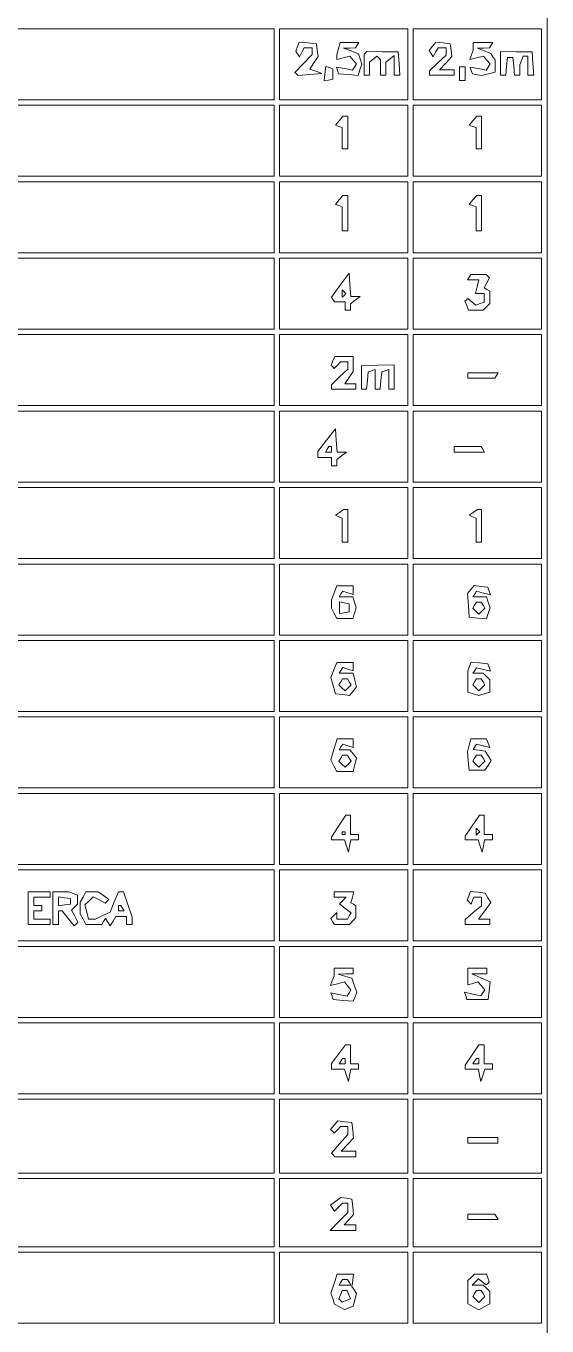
# Paper-space layout 'AN-05-DGE-020' of a CAD drawing. Header units: metres, sheet in millimetres. Extents: x 12 to 193, y 4 to 291.
# Drawn here: x 168.6 to 192.6, y 82.4 to 142.2 of the extents above; entities that cross this region are included whole.
import ezdxf

# ---------------------------------------------------------------- set-up
doc = ezdxf.new("R2010")
doc.units = ezdxf.units.M
doc.layers.add('DGE_CONTORNOS', color=7, linetype='Continuous', lineweight=0)
doc.layers.add('DGE_DATOS', color=7, linetype='Continuous', lineweight=0)

# ---------------------------------------------------------------- blocks, each defined once
blk = doc.blocks.new('LP_REF_DGE_MT_020')
at = {"layer": 'DGE_CONTORNOS'}
for points in [[(29.454, 147.095), (29.454, 24.935), (111.022, 24.935), (192.59, 24.935), (192.59, 147.095), (192.59, 269.255), (111.022, 269.255), (29.454, 269.255)], [(180.022, 140.434), (180.022, 138.8), (120.699, 138.8), (61.377, 138.8), (61.377, 140.434), (61.377, 142.068), (120.699, 142.068), (180.022, 142.068)], [(186.18, 140.434), (186.18, 138.8), (183.227, 138.8), (180.273, 138.8), (180.273, 140.434), (180.273, 142.068), (183.227, 142.068), (186.18, 142.068)], [(192.339, 140.434), (192.339, 138.8), (189.385, 138.8), (186.432, 138.8), (186.432, 140.434), (186.432, 142.068), (189.385, 142.068), (192.339, 142.068)], [(181.106, 141.246), (181.026, 141.04), (181.107, 140.909), (181.188, 140.779), (181.302, 140.983), (181.417, 141.188), (181.599, 141.188), (181.781, 141.188), (181.781, 141.037), (181.781, 140.886), (181.381, 140.473), (180.982, 140.061), (181.054, 139.988), (181.127, 139.916), (181.674, 139.965), (182.221, 140.015), (181.944, 140.112), (181.667, 140.209), (181.86, 140.503), (182.052, 140.797), (182.011, 141.087), (181.97, 141.377), (181.577, 141.415), (181.185, 141.453)], [(182.992, 141.157), (182.916, 140.874), (182.914, 140.766), (182.912, 140.658), (183.212, 140.733), (183.512, 140.809), (183.663, 140.627), (183.814, 140.445), (183.725, 140.301), (183.636, 140.157), (183.264, 140.232), (182.892, 140.306), (182.943, 140.15), (182.995, 139.994), (183.446, 139.956), (183.897, 139.917), (183.979, 140.176), (184.061, 140.434), (183.983, 140.677), (183.906, 140.92), (183.567, 141.044), (183.227, 141.168), (183.502, 141.178), (183.777, 141.188), (183.855, 141.314), (183.933, 141.439), (183.5, 141.439), (183.067, 141.439)], [(187.321, 141.263), (187.164, 141.073), (187.255, 140.926), (187.346, 140.779), (187.461, 140.983), (187.575, 141.188), (187.758, 141.188), (187.94, 141.188), (187.94, 141.023), (187.94, 140.858), (187.563, 140.497), (187.186, 140.136), (187.186, 140.033), (187.186, 139.931), (187.751, 139.931), (188.317, 139.931), (188.317, 140.057), (188.317, 140.183), (187.981, 140.183), (187.645, 140.183), (187.928, 140.485), (188.212, 140.786), (188.17, 141.082), (188.128, 141.377), (187.803, 141.414), (187.478, 141.452)], [(189.197, 141.261), (189.197, 141.083), (189.113, 140.865), (189.03, 140.648), (189.35, 140.728), (189.671, 140.809), (189.821, 140.627), (189.972, 140.445), (189.883, 140.301), (189.795, 140.157), (189.423, 140.232), (189.051, 140.306), (189.103, 140.15), (189.155, 139.994), (189.374, 139.952), (189.594, 139.909), (189.898, 139.985), (190.202, 140.062), (190.2, 140.342), (190.198, 140.623), (190.102, 140.773), (190.006, 140.924), (189.696, 141.048), (189.385, 141.172), (189.661, 141.18), (189.936, 141.188), (190.014, 141.314), (190.091, 141.439), (189.644, 141.439), (189.197, 141.439)], [(184.234, 140.96), (184.169, 140.895), (184.169, 140.413), (184.169, 139.931), (184.295, 139.931), (184.421, 139.931), (184.421, 140.23), (184.421, 140.529), (184.589, 140.669), (184.758, 140.809), (184.841, 140.726), (184.923, 140.643), (184.923, 140.287), (184.923, 139.931), (185.049, 139.931), (185.175, 139.931), (185.175, 140.23), (185.175, 140.529), (185.363, 140.685), (185.552, 140.842), (185.552, 140.387), (185.552, 139.931), (185.685, 139.931), (185.818, 139.931), (185.779, 140.465), (185.74, 141), (185.02, 141.012), (184.299, 141.024)], [(190.453, 140.474), (190.453, 139.931), (190.571, 139.931), (190.689, 139.931), (190.728, 140.34), (190.768, 140.748), (190.893, 140.748), (191.019, 140.748), (191.058, 140.34), (191.098, 139.931), (191.216, 139.931), (191.333, 139.931), (191.333, 140.172), (191.333, 140.413), (191.41, 140.612), (191.486, 140.811), (191.598, 140.811), (191.71, 140.811), (191.71, 140.371), (191.71, 139.931), (191.843, 139.931), (191.976, 139.931), (191.937, 140.465), (191.899, 141), (191.176, 141.008), (190.453, 141.016)], [(182.399, 140.287), (182.389, 140.245), (182.357, 139.957), (182.325, 139.669), (182.525, 139.708), (182.724, 139.746), (182.724, 139.985), (182.724, 140.225), (182.567, 140.277), (182.41, 140.329)], [(188.568, 139.994), (188.568, 139.68), (188.694, 139.68), (188.82, 139.68), (188.82, 139.994), (188.82, 140.308), (188.694, 140.308), (188.568, 140.308)], [(180.022, 136.915), (180.022, 135.281), (120.699, 135.281), (61.377, 135.281), (61.377, 136.915), (61.377, 138.549), (120.699, 138.549), (180.022, 138.549)], [(186.18, 136.915), (186.18, 135.281), (183.227, 135.281), (180.273, 135.281), (180.273, 136.915), (180.273, 138.549), (183.227, 138.549), (186.18, 138.549)], [(192.339, 136.915), (192.339, 135.281), (189.385, 135.281), (186.432, 135.281), (186.432, 136.915), (186.432, 138.549), (189.385, 138.549), (192.339, 138.549)], [(183.022, 137.837), (182.85, 137.628), (183.007, 137.575), (183.164, 137.522), (183.164, 137.03), (183.164, 136.538), (183.29, 136.538), (183.415, 136.538), (183.415, 137.292), (183.415, 138.046), (183.305, 138.046), (183.195, 138.046)], [(189.181, 137.837), (189.008, 137.628), (189.165, 137.575), (189.322, 137.522), (189.322, 137.03), (189.322, 136.538), (189.448, 136.538), (189.574, 136.538), (189.574, 137.292), (189.574, 138.046), (189.463, 138.046), (189.353, 138.046)], [(180.022, 133.396), (180.022, 131.762), (120.699, 131.762), (61.377, 131.762), (61.377, 133.396), (61.377, 135.03), (120.699, 135.03), (180.022, 135.03)], [(186.18, 133.396), (186.18, 131.762), (183.227, 131.762), (180.273, 131.762), (180.273, 133.396), (180.273, 135.03), (183.227, 135.03), (186.18, 135.03)], [(192.339, 133.396), (192.339, 131.762), (189.385, 131.762), (186.432, 131.762), (186.432, 133.396), (186.432, 135.03), (189.385, 135.03), (192.339, 135.03)], [(183.022, 134.192), (182.85, 133.983), (183.007, 133.931), (183.164, 133.878), (183.164, 133.323), (183.164, 132.768), (183.29, 132.768), (183.415, 132.768), (183.415, 133.584), (183.415, 134.401), (183.305, 134.401), (183.195, 134.401)], [(189.181, 134.192), (189.008, 133.983), (189.165, 133.931), (189.322, 133.878), (189.322, 133.323), (189.322, 132.768), (189.448, 132.768), (189.574, 132.768), (189.574, 133.584), (189.574, 134.401), (189.463, 134.401), (189.353, 134.401)], [(180.022, 129.877), (180.022, 128.243), (120.699, 128.243), (61.377, 128.243), (61.377, 129.877), (61.377, 131.511), (120.699, 131.511), (180.022, 131.511)], [(186.18, 129.877), (186.18, 128.243), (183.227, 128.243), (180.273, 128.243), (180.273, 129.877), (180.273, 131.511), (183.227, 131.511), (186.18, 131.511)], [(192.339, 129.877), (192.339, 128.243), (189.385, 128.243), (186.432, 128.243), (186.432, 129.877), (186.432, 131.511), (189.385, 131.511), (192.339, 131.511)], [(183.072, 130.27), (182.666, 129.72), (182.734, 129.61), (182.802, 129.5), (183.046, 129.5), (183.29, 129.5), (183.29, 129.311), (183.29, 129.123), (183.415, 129.123), (183.541, 129.123), (183.541, 129.266), (183.541, 129.409), (183.761, 129.576), (183.981, 129.743), (183.768, 129.747), (183.555, 129.751), (183.517, 130.285), (183.478, 130.82)], [(189.008, 130.631), (188.93, 130.505), (189.192, 130.505), (189.453, 130.505), (189.374, 130.191), (189.295, 129.877), (189.497, 129.877), (189.699, 129.877), (189.699, 129.685), (189.699, 129.492), (189.509, 129.419), (189.319, 129.346), (189.129, 129.504), (188.939, 129.661), (188.876, 129.599), (188.814, 129.536), (188.893, 129.329), (188.972, 129.123), (189.311, 129.123), (189.649, 129.123), (189.8, 129.274), (189.951, 129.425), (189.951, 129.706), (189.951, 129.988), (189.825, 130.066), (189.699, 130.144), (189.82, 130.371), (189.942, 130.598), (189.862, 130.677), (189.783, 130.757), (189.434, 130.757), (189.086, 130.757)], [(183.248, 129.793), (183.164, 129.709), (183.164, 129.877), (183.164, 130.045), (183.248, 129.961), (183.331, 129.877)], [(180.022, 126.358), (180.022, 124.724), (120.699, 124.724), (61.377, 124.724), (61.377, 126.358), (61.377, 127.992), (120.699, 127.992), (180.022, 127.992)], [(186.18, 126.358), (186.18, 124.724), (183.227, 124.724), (180.273, 124.724), (180.273, 126.358), (180.273, 127.992), (183.227, 127.992), (186.18, 127.992)], [(192.339, 126.358), (192.339, 124.724), (189.385, 124.724), (186.432, 124.724), (186.432, 126.358), (186.432, 127.992), (189.385, 127.992), (192.339, 127.992)], [(182.734, 126.78), (182.655, 126.573), (182.723, 126.505), (182.791, 126.438), (182.94, 126.586), (183.088, 126.735), (183.252, 126.735), (183.415, 126.735), (183.415, 126.57), (183.415, 126.405), (183.038, 126.044), (182.661, 125.683), (182.661, 125.58), (182.661, 125.478), (183.227, 125.478), (183.792, 125.478), (183.792, 125.604), (183.792, 125.73), (183.534, 125.73), (183.275, 125.73), (183.471, 126.009), (183.667, 126.288), (183.667, 126.637), (183.667, 126.986), (183.24, 126.986), (182.814, 126.986)], [(184.044, 126.019), (184.044, 125.478), (184.161, 125.478), (184.279, 125.478), (184.318, 125.877), (184.358, 126.276), (184.515, 126.327), (184.672, 126.379), (184.672, 125.929), (184.672, 125.478), (184.79, 125.478), (184.907, 125.478), (184.947, 125.877), (184.986, 126.276), (185.143, 126.327), (185.3, 126.379), (185.3, 125.929), (185.3, 125.478), (185.426, 125.478), (185.552, 125.478), (185.552, 126.04), (185.552, 126.603), (184.798, 126.581), (184.044, 126.56)], [(188.945, 126.107), (188.945, 125.981), (189.566, 125.981), (190.187, 125.981), (190.265, 126.107), (190.343, 126.232), (189.644, 126.232), (188.945, 126.232)], [(180.022, 122.839), (180.022, 121.205), (120.699, 121.205), (61.377, 121.205), (61.377, 122.839), (61.377, 124.473), (120.699, 124.473), (180.022, 124.473)], [(186.18, 122.839), (186.18, 121.205), (183.227, 121.205), (180.273, 121.205), (180.273, 122.839), (180.273, 124.473), (183.227, 124.473), (186.18, 124.473)], [(192.339, 122.839), (192.339, 121.205), (189.385, 121.205), (186.432, 121.205), (186.432, 122.839), (186.432, 124.473), (189.385, 124.473), (192.339, 124.473)], [(182.441, 123.132), (182.033, 122.614), (182.033, 122.475), (182.033, 122.336), (182.347, 122.336), (182.661, 122.336), (182.661, 122.148), (182.661, 121.959), (182.787, 121.959), (182.912, 121.959), (182.912, 122.102), (182.912, 122.246), (183.132, 122.413), (183.352, 122.58), (183.14, 122.584), (182.927, 122.588), (182.888, 123.118), (182.85, 123.649)], [(182.661, 122.713), (182.661, 122.588), (182.528, 122.588), (182.395, 122.588), (182.473, 122.713), (182.55, 122.839), (182.606, 122.839), (182.661, 122.839)], [(188.317, 122.713), (188.317, 122.588), (189.016, 122.588), (189.714, 122.588), (189.637, 122.713), (189.559, 122.839), (188.938, 122.839), (188.317, 122.839)], [(180.022, 119.32), (180.022, 117.686), (120.699, 117.686), (61.377, 117.686), (61.377, 119.32), (61.377, 120.954), (120.699, 120.954), (180.022, 120.954)], [(186.18, 119.32), (186.18, 117.686), (183.227, 117.686), (180.273, 117.686), (180.273, 119.32), (180.273, 120.954), (183.227, 120.954), (186.18, 120.954)], [(192.339, 119.32), (192.339, 117.686), (189.385, 117.686), (186.432, 117.686), (186.432, 119.32), (186.432, 120.954), (189.385, 120.954), (192.339, 120.954)], [(183.038, 119.811), (182.85, 119.678), (183.007, 119.614), (183.164, 119.55), (183.164, 118.995), (183.164, 118.44), (183.29, 118.44), (183.415, 118.44), (183.415, 119.194), (183.415, 119.948), (183.321, 119.946), (183.227, 119.944)], [(189.197, 119.811), (189.008, 119.678), (189.165, 119.614), (189.322, 119.55), (189.322, 118.995), (189.322, 118.44), (189.448, 118.44), (189.574, 118.44), (189.574, 119.194), (189.574, 119.948), (189.479, 119.946), (189.385, 119.944)], [(180.022, 115.801), (180.022, 114.167), (120.699, 114.167), (61.377, 114.167), (61.377, 115.801), (61.377, 117.435), (120.699, 117.435), (180.022, 117.435)], [(186.18, 115.801), (186.18, 114.167), (183.227, 114.167), (180.273, 114.167), (180.273, 115.801), (180.273, 117.435), (183.227, 117.435), (186.18, 117.435)], [(192.339, 115.801), (192.339, 114.167), (189.385, 114.167), (186.432, 114.167), (186.432, 115.801), (186.432, 117.435), (189.385, 117.435), (192.339, 117.435)], [(182.784, 116.107), (182.661, 115.785), (182.661, 115.596), (182.661, 115.407), (182.791, 115.164), (182.921, 114.921), (183.285, 114.921), (183.65, 114.921), (183.729, 115.173), (183.809, 115.424), (183.729, 115.675), (183.65, 115.927), (183.336, 115.927), (183.023, 115.927), (183.104, 116.057), (183.185, 116.188), (183.426, 116.112), (183.667, 116.035), (183.667, 116.232), (183.667, 116.429), (183.286, 116.429), (182.906, 116.429)], [(189.084, 116.256), (188.93, 116.071), (188.969, 115.527), (189.008, 114.984), (189.406, 114.945), (189.804, 114.907), (189.886, 115.165), (189.968, 115.424), (189.888, 115.675), (189.808, 115.927), (189.495, 115.927), (189.182, 115.927), (189.26, 116.053), (189.338, 116.179), (189.661, 116.098), (189.983, 116.017), (189.926, 116.192), (189.868, 116.366), (189.553, 116.404), (189.238, 116.442)], [(183.478, 115.424), (183.478, 115.239), (183.258, 115.196), (183.038, 115.154), (183.038, 115.424), (183.038, 115.694), (183.258, 115.651), (183.478, 115.609)], [(189.643, 115.539), (189.728, 115.402), (189.588, 115.262), (189.448, 115.122), (189.308, 115.262), (189.168, 115.402), (189.253, 115.539), (189.337, 115.675), (189.448, 115.675), (189.559, 115.675)], [(180.022, 112.282), (180.022, 110.648), (120.699, 110.648), (61.377, 110.648), (61.377, 112.282), (61.377, 113.916), (120.699, 113.916), (180.022, 113.916)], [(186.18, 112.282), (186.18, 110.648), (183.227, 110.648), (180.273, 110.648), (180.273, 112.282), (180.273, 113.916), (183.227, 113.916), (186.18, 113.916)], [(192.339, 112.282), (192.339, 110.648), (189.385, 110.648), (186.432, 110.648), (186.432, 112.282), (186.432, 113.916), (189.385, 113.916), (192.339, 113.916)], [(182.775, 112.565), (182.643, 112.219), (182.75, 111.842), (182.858, 111.465), (183.179, 111.427), (183.5, 111.389), (183.66, 111.583), (183.82, 111.776), (183.741, 112.092), (183.662, 112.408), (183.343, 112.408), (183.023, 112.408), (183.104, 112.538), (183.185, 112.669), (183.426, 112.593), (183.667, 112.516), (183.667, 112.713), (183.667, 112.91), (183.286, 112.91), (182.906, 112.91)], [(189.024, 112.718), (188.945, 112.513), (188.945, 112.029), (188.945, 111.545), (189.197, 111.465), (189.448, 111.385), (189.699, 111.465), (189.951, 111.545), (189.951, 111.825), (189.951, 112.106), (189.8, 112.257), (189.649, 112.408), (189.415, 112.408), (189.182, 112.408), (189.26, 112.534), (189.338, 112.66), (189.661, 112.579), (189.983, 112.498), (189.926, 112.673), (189.869, 112.847), (189.486, 112.886), (189.103, 112.924)], [(183.485, 112.02), (183.569, 111.883), (183.429, 111.743), (183.29, 111.603), (183.15, 111.743), (183.01, 111.883), (183.094, 112.02), (183.179, 112.156), (183.29, 112.156), (183.4, 112.156)], [(189.643, 112.02), (189.728, 111.883), (189.588, 111.743), (189.448, 111.603), (189.308, 111.743), (189.168, 111.883), (189.253, 112.02), (189.337, 112.156), (189.448, 112.156), (189.559, 112.156)], [(180.022, 108.763), (180.022, 107.129), (120.699, 107.129), (61.377, 107.129), (61.377, 108.763), (61.377, 110.397), (120.699, 110.397), (180.022, 110.397)], [(186.18, 108.763), (186.18, 107.129), (183.227, 107.129), (180.273, 107.129), (180.273, 108.763), (180.273, 110.397), (183.227, 110.397), (186.18, 110.397)], [(192.339, 108.763), (192.339, 107.129), (189.385, 107.129), (186.432, 107.129), (186.432, 108.763), (186.432, 110.397), (189.385, 110.397), (192.339, 110.397)], [(182.777, 108.907), (182.632, 108.423), (182.777, 108.153), (182.921, 107.883), (183.292, 107.883), (183.662, 107.883), (183.741, 108.199), (183.82, 108.515), (183.665, 108.702), (183.51, 108.889), (183.267, 108.889), (183.023, 108.889), (183.104, 109.019), (183.185, 109.15), (183.426, 109.074), (183.667, 108.997), (183.667, 109.194), (183.667, 109.391), (183.295, 109.391), (182.923, 109.391)], [(189.001, 109.094), (188.927, 108.798), (188.967, 108.372), (189.008, 107.946), (189.371, 107.946), (189.735, 107.946), (189.874, 108.166), (190.012, 108.386), (189.874, 108.606), (189.737, 108.826), (189.465, 108.866), (189.193, 108.907), (189.265, 109.024), (189.338, 109.141), (189.646, 109.064), (189.954, 108.986), (189.876, 109.189), (189.798, 109.391), (189.437, 109.391), (189.076, 109.391)], [(183.485, 108.501), (183.569, 108.364), (183.429, 108.224), (183.29, 108.084), (183.15, 108.224), (183.01, 108.364), (183.094, 108.501), (183.179, 108.637), (183.29, 108.637), (183.4, 108.637)], [(189.643, 108.501), (189.728, 108.364), (189.588, 108.224), (189.448, 108.084), (189.308, 108.224), (189.168, 108.364), (189.253, 108.501), (189.337, 108.637), (189.448, 108.637), (189.559, 108.637)], [(180.022, 105.244), (180.022, 103.61), (120.699, 103.61), (61.377, 103.61), (61.377, 105.244), (61.377, 106.878), (120.699, 106.878), (180.022, 106.878)], [(186.18, 105.244), (186.18, 103.61), (183.227, 103.61), (180.273, 103.61), (180.273, 105.244), (180.273, 106.878), (183.227, 106.878), (186.18, 106.878)], [(192.339, 105.244), (192.339, 103.61), (189.385, 103.61), (186.432, 103.61), (186.432, 105.244), (186.432, 106.878), (189.385, 106.878), (192.339, 106.878)], [(182.992, 105.372), (182.661, 104.872), (182.661, 104.807), (182.661, 104.741), (182.961, 104.741), (183.26, 104.741), (183.354, 104.458), (183.447, 104.176), (183.503, 104.458), (183.558, 104.741), (183.738, 104.741), (183.918, 104.741), (183.918, 104.867), (183.918, 104.993), (183.729, 104.993), (183.541, 104.993), (183.541, 105.432), (183.541, 105.872), (183.432, 105.872), (183.323, 105.872)], [(189.151, 105.394), (188.82, 104.916), (188.82, 104.829), (188.82, 104.741), (189.119, 104.741), (189.419, 104.741), (189.512, 104.458), (189.606, 104.176), (189.661, 104.458), (189.717, 104.741), (189.897, 104.741), (190.076, 104.741), (190.076, 104.867), (190.076, 104.993), (189.888, 104.993), (189.699, 104.993), (189.699, 105.432), (189.699, 105.872), (189.591, 105.872), (189.482, 105.872)], [(183.29, 105.055), (183.29, 104.993), (183.227, 104.993), (183.164, 104.993), (183.164, 105.055), (183.164, 105.118), (183.227, 105.118), (183.29, 105.118)], [(189.406, 105.034), (189.322, 104.951), (189.322, 105.118), (189.322, 105.286), (189.406, 105.202), (189.49, 105.118)], [(180.022, 101.725), (180.022, 100.091), (120.699, 100.091), (61.377, 100.091), (61.377, 101.725), (61.377, 103.359), (120.699, 103.359), (180.022, 103.359)], [(186.18, 101.725), (186.18, 100.091), (183.227, 100.091), (180.273, 100.091), (180.273, 101.725), (180.273, 103.359), (183.227, 103.359), (186.18, 103.359)], [(192.339, 101.725), (192.339, 100.091), (189.385, 100.091), (186.432, 100.091), (186.432, 101.725), (186.432, 103.359), (189.385, 103.359), (192.339, 103.359)], [(168.71, 101.599), (168.71, 100.845), (169.213, 100.845), (169.716, 100.845), (169.716, 100.971), (169.716, 101.096), (169.339, 101.096), (168.962, 101.096), (168.962, 101.285), (168.962, 101.473), (169.15, 101.473), (169.339, 101.473), (169.339, 101.599), (169.339, 101.725), (169.15, 101.725), (168.962, 101.725), (168.962, 101.913), (168.962, 102.102), (169.339, 102.102), (169.716, 102.102), (169.716, 102.228), (169.716, 102.353), (169.213, 102.353), (168.71, 102.353)], [(169.841, 101.599), (169.841, 100.845), (169.967, 100.845), (170.093, 100.845), (170.093, 101.159), (170.093, 101.473), (170.182, 101.473), (170.272, 101.473), (170.548, 101.128), (170.824, 100.782), (170.909, 100.866), (170.993, 100.949), (170.845, 101.225), (170.698, 101.5), (170.835, 101.638), (170.973, 101.775), (170.973, 101.988), (170.973, 102.201), (170.774, 102.277), (170.575, 102.353), (170.208, 102.353), (169.841, 102.353)], [(171.228, 102.11), (171.098, 101.867), (171.098, 101.599), (171.098, 101.331), (171.228, 101.088), (171.358, 100.845), (171.724, 100.845), (172.089, 100.845), (172.175, 100.984), (172.261, 101.123), (172.373, 100.953), (172.485, 100.782), (172.615, 101.002), (172.745, 101.222), (172.99, 101.222), (173.235, 101.222), (173.235, 101.034), (173.235, 100.845), (173.361, 100.845), (173.486, 100.845), (173.486, 101.011), (173.486, 101.177), (173.286, 101.765), (173.086, 102.353), (172.971, 102.353), (172.856, 102.353), (172.666, 101.882), (172.477, 101.411), (172.14, 101.254), (171.802, 101.096), (171.641, 101.096), (171.48, 101.096), (171.399, 101.421), (171.317, 101.746), (171.507, 101.936), (171.697, 102.126), (171.974, 101.978), (172.251, 101.83), (172.334, 101.913), (172.418, 101.997), (172.174, 102.175), (171.93, 102.353), (171.644, 102.353), (171.358, 102.353)], [(182.787, 102.228), (182.787, 102.102), (183.063, 102.102), (183.34, 102.102), (183.186, 101.948), (183.032, 101.794), (183.304, 101.588), (183.577, 101.382), (183.489, 101.239), (183.4, 101.096), (183.156, 101.096), (182.912, 101.096), (182.912, 101.247), (182.912, 101.398), (182.773, 101.258), (182.633, 101.118), (182.717, 100.982), (182.802, 100.845), (183.146, 100.845), (183.491, 100.845), (183.641, 100.996), (183.792, 101.147), (183.792, 101.428), (183.792, 101.71), (183.678, 101.78), (183.564, 101.851), (183.63, 102.102), (183.696, 102.353), (183.241, 102.353), (182.787, 102.353)], [(188.992, 102.168), (188.914, 101.965), (189.01, 101.877), (189.105, 101.788), (189.161, 101.945), (189.218, 102.102), (189.396, 102.102), (189.574, 102.102), (189.574, 101.905), (189.574, 101.709), (189.197, 101.391), (188.82, 101.074), (188.82, 100.96), (188.82, 100.845), (189.385, 100.845), (189.951, 100.845), (189.951, 100.971), (189.951, 101.096), (189.696, 101.096), (189.44, 101.096), (189.723, 101.479), (190.006, 101.861), (189.871, 102.076), (189.737, 102.29), (189.403, 102.33), (189.069, 102.37)], [(170.658, 101.913), (170.658, 101.788), (170.376, 101.748), (170.093, 101.707), (170.093, 101.913), (170.093, 102.119), (170.376, 102.079), (170.658, 102.039)], [(173.046, 101.599), (173.124, 101.473), (172.991, 101.473), (172.858, 101.473), (172.858, 101.599), (172.858, 101.725), (172.913, 101.725), (172.969, 101.725)], [(180.022, 98.206), (180.022, 96.572), (120.699, 96.572), (61.377, 96.572), (61.377, 98.206), (61.377, 99.84), (120.699, 99.84), (180.022, 99.84)], [(186.18, 98.206), (186.18, 96.572), (183.227, 96.572), (180.273, 96.572), (180.273, 98.206), (180.273, 99.84), (183.227, 99.84), (186.18, 99.84)], [(192.339, 98.206), (192.339, 96.572), (189.385, 96.572), (186.432, 96.572), (186.432, 98.206), (186.432, 99.84), (189.385, 99.84), (192.339, 99.84)], [(182.787, 98.656), (182.787, 98.478), (182.703, 98.26), (182.62, 98.043), (182.94, 98.123), (183.261, 98.203), (183.412, 98.022), (183.563, 97.84), (183.474, 97.696), (183.385, 97.552), (183.013, 97.627), (182.641, 97.701), (182.692, 97.545), (182.743, 97.389), (183.206, 97.35), (183.669, 97.311), (183.75, 97.522), (183.83, 97.733), (183.716, 98.058), (183.601, 98.384), (183.288, 98.471), (182.975, 98.558), (183.321, 98.57), (183.667, 98.583), (183.667, 98.709), (183.667, 98.834), (183.227, 98.834), (182.787, 98.834)], [(188.945, 98.449), (188.945, 98.063), (189.179, 98.137), (189.412, 98.212), (189.567, 98.026), (189.721, 97.84), (189.635, 97.701), (189.55, 97.563), (189.17, 97.646), (188.79, 97.73), (188.847, 97.559), (188.903, 97.389), (189.396, 97.389), (189.888, 97.389), (189.927, 97.8), (189.967, 98.211), (189.55, 98.392), (189.134, 98.573), (189.479, 98.578), (189.825, 98.583), (189.825, 98.709), (189.825, 98.834), (189.385, 98.834), (188.945, 98.834)], [(180.022, 94.687), (180.022, 93.053), (120.699, 93.053), (61.377, 93.053), (61.377, 94.687), (61.377, 96.321), (120.699, 96.321), (180.022, 96.321)], [(186.18, 94.687), (186.18, 93.053), (183.227, 93.053), (180.273, 93.053), (180.273, 94.687), (180.273, 96.321), (183.227, 96.321), (186.18, 96.321)], [(192.339, 94.687), (192.339, 93.053), (189.385, 93.053), (186.432, 93.053), (186.432, 94.687), (186.432, 96.321), (189.385, 96.321), (192.339, 96.321)], [(182.99, 94.884), (182.661, 94.452), (182.661, 94.318), (182.661, 94.184), (182.961, 94.184), (183.26, 94.184), (183.354, 93.901), (183.447, 93.619), (183.503, 93.901), (183.558, 94.184), (183.738, 94.184), (183.918, 94.184), (183.918, 94.31), (183.918, 94.435), (183.729, 94.435), (183.541, 94.435), (183.541, 94.875), (183.541, 95.315), (183.43, 95.315), (183.319, 95.315)], [(189.138, 94.846), (188.82, 94.377), (188.82, 94.281), (188.82, 94.184), (189.125, 94.184), (189.43, 94.184), (189.486, 93.901), (189.542, 93.619), (189.635, 93.901), (189.729, 94.184), (189.903, 94.184), (190.076, 94.184), (190.076, 94.31), (190.076, 94.435), (189.888, 94.435), (189.699, 94.435), (189.699, 94.875), (189.699, 95.315), (189.578, 95.315), (189.457, 95.315)], [(183.29, 94.561), (183.29, 94.435), (183.156, 94.435), (183.023, 94.435), (183.101, 94.561), (183.179, 94.687), (183.234, 94.687), (183.29, 94.687)], [(189.448, 94.561), (189.448, 94.435), (189.315, 94.435), (189.182, 94.435), (189.259, 94.561), (189.337, 94.687), (189.393, 94.687), (189.448, 94.687)], [(180.022, 91.105), (180.022, 89.408), (120.699, 89.408), (61.377, 89.408), (61.377, 91.105), (61.377, 92.802), (120.699, 92.802), (180.022, 92.802)], [(186.18, 91.105), (186.18, 89.408), (183.227, 89.408), (180.273, 89.408), (180.273, 91.105), (180.273, 92.802), (183.227, 92.802), (186.18, 92.802)], [(192.339, 91.105), (192.339, 89.408), (189.385, 89.408), (186.432, 89.408), (186.432, 91.105), (186.432, 92.802), (189.385, 92.802), (192.339, 92.802)], [(182.79, 91.611), (182.625, 91.413), (182.708, 91.33), (182.791, 91.247), (182.94, 91.396), (183.088, 91.545), (183.252, 91.545), (183.415, 91.545), (183.415, 91.361), (183.415, 91.177), (183.041, 90.75), (182.667, 90.324), (182.748, 90.243), (182.829, 90.162), (183.31, 90.162), (183.792, 90.162), (183.792, 90.288), (183.792, 90.414), (183.456, 90.414), (183.12, 90.414), (183.403, 90.715), (183.686, 91.016), (183.645, 91.375), (183.604, 91.733), (183.279, 91.771), (182.954, 91.809)], [(188.945, 90.916), (188.945, 90.791), (189.637, 90.791), (190.328, 90.791), (190.328, 90.916), (190.328, 91.042), (189.637, 91.042), (188.945, 91.042)], [(180.022, 87.586), (180.022, 86.015), (120.699, 86.015), (61.377, 86.015), (61.377, 87.586), (61.377, 89.157), (120.699, 89.157), (180.022, 89.157)], [(186.18, 87.586), (186.18, 86.015), (183.227, 86.015), (180.273, 86.015), (180.273, 87.586), (180.273, 89.157), (183.227, 89.157), (186.18, 89.157)], [(192.339, 87.586), (192.339, 86.015), (189.385, 86.015), (186.432, 86.015), (186.432, 87.586), (186.432, 89.157), (189.385, 89.157), (192.339, 89.157)], [(182.861, 88.112), (182.623, 87.938), (182.713, 87.793), (182.803, 87.647), (182.992, 87.836), (183.182, 88.026), (183.298, 88.026), (183.415, 88.026), (183.415, 87.812), (183.415, 87.598), (183.013, 87.183), (182.612, 86.769), (183.202, 86.769), (183.792, 86.769), (183.792, 86.895), (183.792, 87.02), (183.521, 87.02), (183.251, 87.02), (183.468, 87.261), (183.685, 87.501), (183.645, 87.858), (183.604, 88.214), (183.351, 88.251), (183.099, 88.287)], [(188.945, 87.397), (188.945, 87.272), (189.644, 87.272), (190.343, 87.272), (190.265, 87.397), (190.187, 87.523), (189.566, 87.523), (188.945, 87.523)], [(180.022, 84.13), (180.022, 82.496), (120.699, 82.496), (61.377, 82.496), (61.377, 84.13), (61.377, 85.764), (120.699, 85.764), (180.022, 85.764)], [(186.18, 84.13), (186.18, 82.496), (183.227, 82.496), (180.273, 82.496), (180.273, 84.13), (180.273, 85.764), (183.227, 85.764), (186.18, 85.764)], [(192.339, 84.13), (192.339, 82.496), (189.385, 82.496), (186.432, 82.496), (186.432, 84.13), (186.432, 85.764), (189.385, 85.764), (192.339, 85.764)], [(182.787, 84.32), (182.643, 83.882), (182.723, 83.629), (182.804, 83.375), (183.038, 83.25), (183.271, 83.125), (183.47, 83.202), (183.669, 83.278), (183.742, 83.571), (183.816, 83.864), (183.714, 84.028), (183.611, 84.193), (183.648, 84.475), (183.685, 84.758), (183.308, 84.758), (182.932, 84.758)], [(183.478, 84.381), (183.556, 84.255), (183.29, 84.255), (183.023, 84.255), (183.101, 84.381), (183.179, 84.507), (183.29, 84.507), (183.4, 84.507)], [(189.096, 84.607), (188.945, 84.457), (188.945, 83.921), (188.945, 83.385), (189.197, 83.25), (189.448, 83.116), (189.699, 83.25), (189.951, 83.385), (189.951, 83.669), (189.951, 83.954), (189.8, 84.105), (189.649, 84.255), (189.398, 84.255), (189.146, 84.255), (189.292, 84.401), (189.437, 84.546), (189.611, 84.402), (189.785, 84.258), (189.859, 84.332), (189.933, 84.406), (189.866, 84.582), (189.798, 84.758), (189.523, 84.758), (189.247, 84.758)], [(183.462, 83.811), (183.537, 83.618), (183.345, 83.544), (183.153, 83.47), (183.08, 83.543), (183.007, 83.616), (183.082, 83.81), (183.156, 84.004), (183.272, 84.004), (183.388, 84.004)], [(189.643, 83.867), (189.728, 83.731), (189.588, 83.591), (189.448, 83.451), (189.308, 83.591), (189.168, 83.731), (189.253, 83.867), (189.337, 84.004), (189.448, 84.004), (189.559, 84.004)]]:
    blk.add_lwpolyline(points, close=True, dxfattribs=at)

psp = doc.layouts.new('AN-05-DGE-020')

# ---------------------------------------------------------------- block references
at = {"layer": 'DGE_DATOS'}
psp.add_blockref('LP_REF_DGE_MT_020', (0, 0), dxfattribs=at)

doc.saveas('drawing.dxf')
